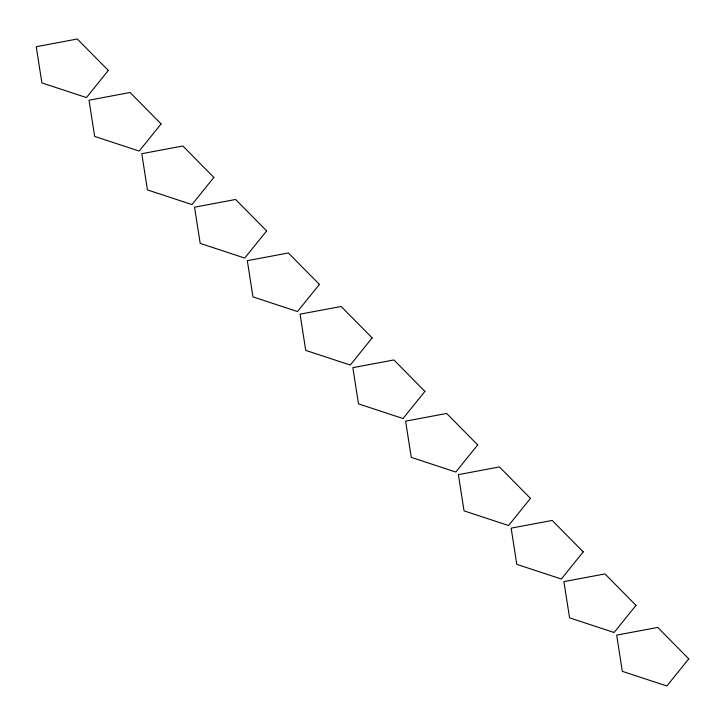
<?xml version="1.0" encoding="UTF-8"?>
<svg xmlns="http://www.w3.org/2000/svg" width="725" height="725" viewBox="0 0 725 725"><rect width="100%" height="100%" fill="white"/><g stroke="black" fill="none" stroke-linecap="round" stroke-linejoin="round"><path stroke-width="1.09" d="M108.324 70.443L86.438 97.585L41.896 82.922L36.25 46.717L77.303 39.005L108.324 70.443M161.086 123.939L139.2 151.081L94.658 136.409L89.012 100.204L130.074 92.492L161.086 123.939M213.857 177.426L191.971 204.568L147.429 189.905L141.783 153.7L182.836 145.988L213.857 177.426M266.619 230.922L244.733 258.064L200.191 243.392L194.545 207.187L235.607 199.475L266.619 230.922M319.39 284.408L297.495 311.551L252.962 296.888L247.316 260.683L288.369 252.971L319.39 284.408M372.152 337.904L350.266 365.047L305.723 350.383L300.077 314.17L341.14 306.467L372.152 337.904M424.923 391.391L403.028 418.533L358.494 403.87L352.848 367.666L393.902 359.953L424.923 391.391M477.684 444.887L455.798 472.029L411.256 457.366L405.61 421.153L446.673 413.449L477.684 444.887M530.455 498.383L508.56 525.525L464.027 510.853L458.381 474.648L499.434 466.936L530.455 498.383M583.217 551.87L561.331 579.012L516.789 564.349L511.143 528.135L552.205 520.432L583.217 551.87M635.988 605.366L614.093 632.508L569.56 617.836L563.914 581.631L604.967 573.919L635.988 605.366M688.75 658.853L666.864 685.995L622.322 671.332L616.676 635.127L657.738 627.415L688.75 658.853"/></g></svg>
